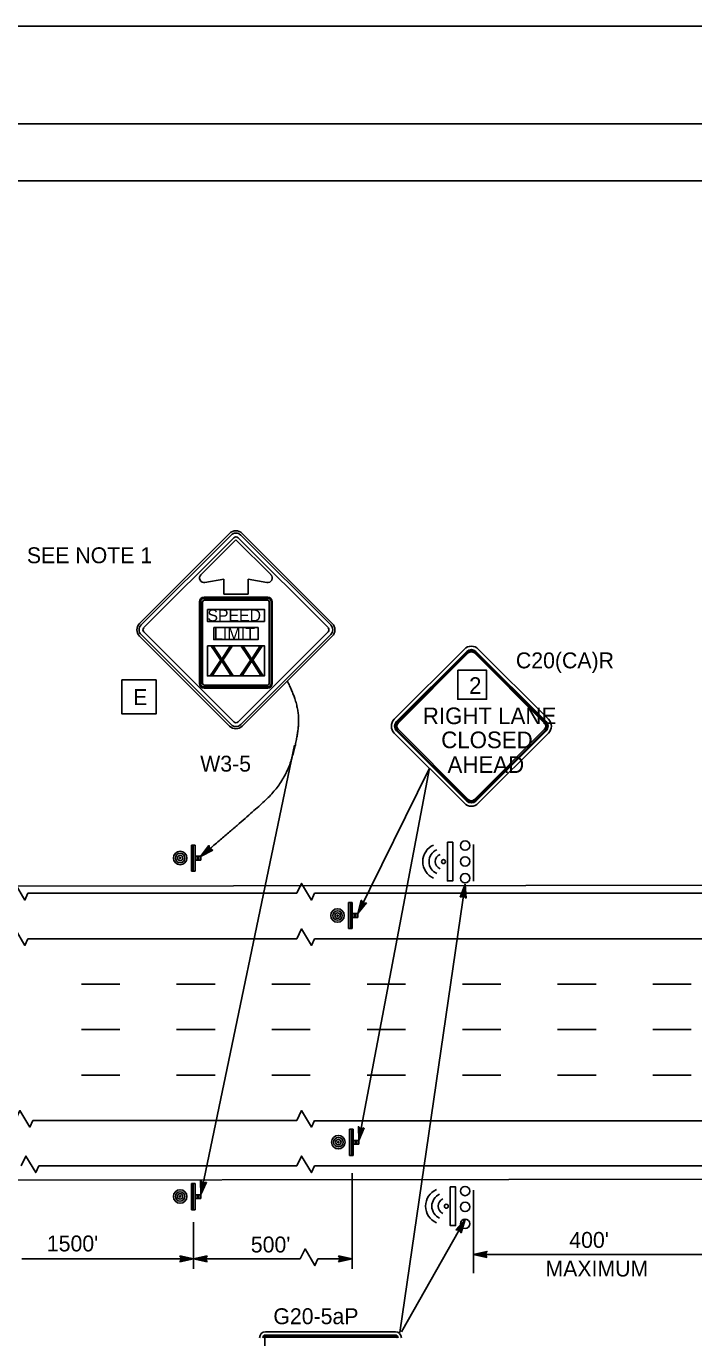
# Model space of a CAD drawing. Extents: x -893 to 867, y -474 to 712.
# Drawn here: x -609 to -315, y 135 to 712 of the extents above; entities that cross this region are included whole.
import ezdxf

# ---------------------------------------------------------------- set-up
doc = ezdxf.new("R2010")
doc.units = 0
for name, color, linetype in [('10 Sheet Format', 7, 'Continuous'), ('56 Stage 3 Anno', 7, 'Continuous'), ('57 Undefined', 7, 'Continuous'), ('60 Nongeo Data', 7, 'Continuous')]:
    doc.layers.add(name, color=color, linetype=linetype)

msp = doc.modelspace()

# ---------------------------------------------------------------- linework, layer by layer
at = {"layer": '10 Sheet Format'}
for p, q in [((836.54, 668.95), (-863.46, 668.95)), ((-813.45, 643.96), (811.55, 643.96))]:
    msp.add_line(p, q, dxfattribs=at)
for points in [[(-893.45, -474.04), (866.55, -474.04), (866.55, 711.96), (-893.45, 711.96)], [(-863.46, -431.05), (836.54, -431.05), (836.54, 668.95), (-863.46, 668.95)]]:
    msp.add_lwpolyline(points, close=True, dxfattribs=at)
at = {"layer": '56 Stage 3 Anno'}
for p, q in [((-558.46, 448.38), (-518.86, 487.97)), ((-557.28, 447.2), (-517.68, 486.8)), ((-516.74, 485.92), (-532.15, 470.51)), ((-501.38, 470.56), (-516.74, 485.92)), ((-515.79, 486.8), (-476.2, 447.2)), ((-514.61, 487.97), (-475.02, 448.38)), ((-530.37, 467.13), (-522.07, 468.59)), ((-522.07, 468.59), (-522.07, 461.92)), ((-511.4, 461.92), (-511.4, 468.59)), ((-511.4, 468.59), (-503.1, 467.13)), ((-501.32, 470.51), (-501.38, 470.56)), ((-522.07, 461.92), (-511.4, 461.92)), ((-532.24, 422.59), (-532.24, 458.59)), ((-531.4, 422.59), (-531.4, 458.59)), ((-530.74, 460.09), (-502.74, 460.09)), ((-530.74, 459.25), (-502.74, 459.25)), ((-502.07, 458.59), (-502.07, 422.59)), ((-501.24, 458.59), (-501.24, 422.59)), ((-517.68, 405.71), (-557.28, 445.31)), ((-476.2, 445.31), (-515.79, 405.71)), ((-518.86, 404.54), (-558.46, 444.13)), ((-475.02, 444.13), (-514.61, 404.54)), ((-502.74, 421.92), (-530.74, 421.92)), ((-502.74, 421.09), (-530.74, 421.09)), ((-532.18, 197.6), (-490.91, 395.47)), ((-431.6, 385.3), (-463.03, 321.29)), ((-431.6, 385.3), (-462.64, 221.47)), ((-415.84, 334.22), (-444.56, 136.91)), ((-465.56, 164.95), (-465.56, 207.1)), ((-412.13, 163.01), (-412.13, 190.72)), ((-535.37, 164.95), (-535.37, 185.51)), ((-415.84, 186.58), (-443.9, 137.22)), ((-535.37, 169.32), (-611, 169.32)), ((-488.43, 169.32), (-584.09, 169.32)), ((-540.57, 169.32), (-541.37, 170.66)), ((-541.37, 170.66), (-541.37, 170.66)), ((-541.37, 170.66), (-535.37, 169.32)), ((-535.37, 169.32), (-541.37, 167.99)), ((-541.37, 167.99), (-540.57, 169.32)), ((-541.37, 167.99), (-541.37, 167.99)), ((-541.16, 170.31), (-536.75, 169.32)), ((-536.77, 169.32), (-541.14, 168.35)), ((-538.14, 169.33), (-540.96, 168.7)), ((-540.92, 169.95), (-538.14, 169.33)), ((-540.75, 169.6), (-539.52, 169.33)), ((-539.52, 169.33), (-540.73, 169.06)), ((-535.37, 169.32), (-529.37, 170.65)), ((-535.37, 169.32), (-535.37, 169.32)), ((-529.37, 167.98), (-535.37, 169.32)), ((-535.37, 169.32), (-535.37, 169.32)), ((-529.59, 168.34), (-533.99, 169.32)), ((-533.98, 169.33), (-529.61, 170.29)), ((-532.61, 169.32), (-529.79, 169.95)), ((-529.83, 168.7), (-532.61, 169.32)), ((-531.23, 169.32), (-530.02, 169.59)), ((-530, 169.05), (-531.23, 169.32)), ((-529.37, 170.65), (-530.17, 169.32)), ((-530.17, 169.32), (-529.37, 167.98)), ((-529.37, 170.65), (-529.37, 170.65)), ((-529.37, 167.98), (-529.37, 167.98)), ((-465.56, 169.32), (-480.67, 169.32)), ((-470.76, 169.32), (-471.56, 170.66)), ((-471.56, 170.66), (-471.56, 170.66)), ((-471.56, 170.66), (-465.56, 169.32)), ((-465.56, 169.32), (-471.56, 167.99)), ((-471.56, 167.99), (-470.76, 169.32)), ((-471.56, 167.99), (-471.56, 167.99)), ((-471.34, 170.31), (-466.94, 169.32)), ((-466.95, 169.32), (-471.32, 168.35)), ((-468.32, 169.33), (-471.14, 168.7)), ((-471.11, 169.95), (-468.32, 169.33)), ((-470.93, 169.6), (-469.7, 169.33)), ((-469.7, 169.33), (-470.91, 169.06)), ((-465.56, 169.32), (-465.56, 169.32)), ((-305.21, 171.31), (-412.13, 171.31))]:
    msp.add_line(p, q, dxfattribs=at)
for points in [[(-526.9, 349.26), (-532.26, 346.46), (-528.59, 351.27), (-528.53, 350.87), (-531.22, 347.34), (-527.28, 349.39), (-527.67, 349.53), (-530.18, 348.21), (-528.46, 350.46), (-528.4, 350.06), (-529.14, 349.09), (-528.05, 349.66), (-528.35, 349.76), (-528.59, 351.27), (-528.35, 349.76)], [(-418, 328.56), (-415.84, 334.22), (-415.4, 328.18), (-415.71, 328.44), (-416.03, 332.86), (-417.62, 328.72), (-417.25, 328.87), (-416.23, 331.52), (-416.03, 328.7), (-416.34, 328.96), (-416.43, 330.18), (-416.87, 329.03), (-416.58, 329.15), (-415.4, 328.18), (-416.58, 329.15)], [(-459.24, 326.01), (-463.03, 321.29), (-461.6, 327.17), (-461.38, 326.83), (-462.43, 322.52), (-459.65, 325.98), (-460.05, 325.94), (-461.83, 323.73), (-461.16, 326.48), (-460.94, 326.14), (-461.23, 324.95), (-460.46, 325.91), (-460.77, 325.89), (-461.6, 327.17), (-460.77, 325.89)], [(-460.25, 227.03), (-462.64, 221.47), (-462.83, 227.52), (-462.53, 227.24), (-462.39, 222.81), (-460.63, 226.89), (-461.01, 226.75), (-462.13, 224.14), (-462.22, 226.97), (-461.92, 226.7), (-461.88, 225.48), (-461.39, 226.61), (-461.69, 226.5), (-462.83, 227.52), (-461.69, 226.5)], [(-529.68, 203.11), (-532.18, 197.6), (-532.25, 203.65), (-531.95, 203.37), (-531.9, 198.94), (-530.06, 202.98), (-530.45, 202.85), (-531.62, 200.26), (-531.65, 203.09), (-531.36, 202.82), (-531.34, 201.59), (-530.83, 202.71), (-531.13, 202.61), (-532.25, 203.65), (-531.13, 202.61)], [(-419.91, 182.09), (-415.84, 186.58), (-417.62, 180.8), (-417.82, 181.15), (-416.51, 185.38), (-419.5, 182.1), (-419.09, 182.11), (-417.19, 184.21), (-418.02, 181.51), (-418.22, 181.86), (-417.86, 183.03), (-418.69, 182.12), (-418.37, 182.13), (-417.62, 180.8), (-418.37, 182.13)], [(-406.23, 169.99), (-412.13, 171.31), (-406.23, 172.62), (-406.44, 172.27), (-410.76, 171.32), (-406.43, 170.34), (-406.64, 170.69), (-409.41, 171.31), (-406.65, 171.92), (-406.86, 171.57), (-408.05, 171.31), (-406.85, 171.04), (-407.01, 171.31), (-406.23, 172.62), (-407.01, 171.31)]]:
    msp.add_lwpolyline(points, close=True, dxfattribs=at)
msp.add_lwpolyline([(-488.43, 169.32), (-486.32, 173.67), (-481.95, 166.38), (-480.67, 169.32)], dxfattribs=at)
for centre, radius, start, end in [((-516.74, 485.85), 3, 45, 135), ((-516.74, 485.85), 1.33, 45, 135), ((-530.74, 469.09), 2, 135, 280.61966), ((-502.74, 469.09), 2, 259.38034, 45), ((-530.74, 458.59), 1.5, 90, 180), ((-530.74, 458.59), 0.667, 90, 180), ((-502.74, 458.59), 1.5, 0, 90), ((-502.74, 458.59), 0.667, 0, 90), ((-556.33, 446.25), 3, 135, 225), ((-556.33, 446.25), 1.33, 135, 225), ((-477.14, 446.25), 1.33, 315, 45), ((-477.14, 446.25), 3, 315, 45), ((-530.74, 422.59), 1.5, 180, 270), ((-530.74, 422.59), 0.667, 180, 270), ((-502.74, 422.59), 0.667, 270, 0), ((-502.74, 422.59), 1.5, 270, 0), ((-516.74, 406.66), 3, 225, 315), ((-516.74, 406.66), 1.33, 225, 315)]:
    msp.add_arc(centre, radius, start, end, dxfattribs=at)
for points in [[(-532.26, 346.46), (-513.29, 362.48), (-495.24, 378.98), (-488.96, 400.58), (-489.35, 414.33), (-494.11, 423.63)], [(-553.04, -81.07), (-557.9, -10.97), (-581.16, 67.72), (-614.67, 110.66), (-628.51, 129.23), (-645.25, 142.01)]]:
    msp.add_open_spline(points, degree=2, dxfattribs=at)
at = {"layer": '57 Undefined'}
for points in [[(-529.27, 455.25), (-504.2, 455.25), (-504.2, 449.92), (-529.27, 449.92)], [(-526.5, 447.25), (-506.97, 447.25), (-506.97, 441.92), (-526.5, 441.92)], [(-529.27, 439.25), (-504.2, 439.25), (-504.2, 425.92), (-529.27, 425.92)], [(-566.9, 424.21), (-566.9, 409.21), (-551.9, 409.21), (-551.9, 424.21)]]:
    msp.add_lwpolyline(points, close=True, dxfattribs=at)
at = {"layer": '60 Nongeo Data'}
for p, q in [((-559.16, 449.08), (-519.56, 488.68)), ((-513.91, 488.68), (-474.31, 449.08)), ((-532.74, 422.59), (-532.74, 458.59)), ((-530.74, 460.59), (-502.74, 460.59)), ((-500.74, 458.59), (-500.74, 422.59)), ((-519.56, 403.83), (-559.16, 443.43)), ((-474.31, 443.43), (-513.91, 403.83)), ((-502.74, 420.59), (-530.74, 420.59)), ((-534.66, 351.51), (-536.31, 351.51)), ((-536.31, 351.51), (-536.31, 339.95)), ((-535.49, 351.51), (-535.49, 339.95)), ((-534.66, 339.95), (-534.66, 351.51)), ((-534.66, 346.56), (-533.84, 346.56)), ((-533.84, 346.56), (-532.19, 346.56)), ((-533.84, 346.56), (-533.84, 344.91)), ((-533.01, 346.56), (-533.01, 344.91)), ((-532.19, 346.56), (-532.19, 344.91)), ((-412.13, 351.7), (-412.13, 335.62)), ((-534.66, 345.73), (-534.66, 345.73)), ((-533.84, 344.91), (-534.66, 344.91)), ((-532.19, 344.91), (-533.84, 344.91)), ((-534.66, 339.95), (-536.31, 339.95)), ((-608.31, 330.24), (-489.93, 330.24)), ((-482.16, 330.24), (-224.61, 330.24)), ((-465.53, 326.25), (-467.18, 326.25)), ((-467.18, 326.25), (-467.18, 314.69)), ((-466.36, 326.25), (-466.36, 314.69)), ((-465.53, 314.69), (-465.53, 326.25)), ((-465.53, 321.3), (-464.71, 321.3)), ((-465.53, 320.47), (-465.53, 320.47)), ((-464.71, 319.64), (-465.53, 319.64)), ((-464.71, 321.3), (-463.06, 321.3)), ((-464.71, 321.3), (-464.71, 319.64)), ((-463.06, 319.64), (-464.71, 319.64)), ((-463.88, 321.3), (-463.88, 319.64)), ((-463.06, 321.3), (-463.06, 319.64)), ((-465.53, 314.69), (-467.18, 314.69)), ((-608.31, 310.24), (-489.93, 310.24)), ((-482.16, 310.24), (-224.61, 310.24)), ((-584.74, 290.24), (-567.82, 290.24)), ((-542.82, 290.24), (-525.9, 290.24)), ((-500.9, 290.24), (-483.98, 290.24)), ((-458.98, 290.24), (-442.06, 290.24)), ((-417.06, 290.24), (-400.14, 290.24)), ((-375.14, 290.24), (-358.22, 290.24)), ((-333.22, 290.24), (-316.3, 290.24)), ((-584.74, 270.24), (-567.82, 270.24)), ((-542.82, 270.24), (-525.9, 270.24)), ((-500.9, 270.24), (-483.98, 270.24)), ((-458.98, 270.24), (-442.06, 270.24)), ((-417.06, 270.24), (-400.14, 270.24)), ((-375.14, 270.24), (-358.22, 270.24)), ((-333.22, 270.24), (-316.3, 270.24)), ((-584.74, 250.24), (-567.82, 250.24)), ((-542.82, 250.24), (-525.9, 250.24)), ((-500.9, 250.24), (-483.98, 250.24)), ((-458.98, 250.24), (-442.06, 250.24)), ((-417.06, 250.24), (-400.14, 250.24)), ((-375.14, 250.24), (-358.22, 250.24)), ((-333.22, 250.24), (-316.3, 250.24)), ((-606.13, 230.24), (-489.93, 230.24)), ((-482.16, 230.04), (-191.03, 230.04)), ((-465.09, 226.45), (-466.74, 226.45)), ((-466.74, 226.45), (-466.74, 214.89)), ((-465.91, 226.45), (-465.91, 214.89)), ((-465.09, 214.89), (-465.09, 226.45)), ((-465.09, 221.5), (-464.26, 221.5)), ((-465.09, 220.67), (-465.09, 220.67)), ((-464.26, 219.84), (-465.09, 219.84)), ((-464.26, 221.5), (-462.61, 221.5)), ((-464.26, 221.5), (-464.26, 219.84)), ((-462.61, 219.84), (-464.26, 219.84)), ((-463.44, 221.5), (-463.44, 219.84)), ((-462.61, 221.5), (-462.61, 219.84)), ((-465.09, 214.89), (-466.74, 214.89)), ((-603.55, 210.24), (-489.93, 210.24)), ((-482.16, 210.24), (-188.44, 210.24)), ((-534.66, 202.51), (-536.31, 202.51)), ((-536.31, 202.51), (-536.31, 190.95)), ((-535.49, 202.51), (-535.49, 190.95)), ((-534.66, 190.95), (-534.66, 202.51)), ((-534.66, 197.56), (-533.84, 197.56)), ((-534.66, 196.73), (-534.66, 196.73)), ((-533.84, 197.56), (-532.19, 197.56)), ((-533.84, 197.56), (-533.84, 195.91)), ((-533.01, 197.56), (-533.01, 195.91)), ((-532.19, 197.56), (-532.19, 195.91)), ((-412.13, 199.61), (-412.13, 183.54)), ((-534.66, 190.95), (-536.31, 190.95)), ((-533.84, 195.91), (-534.66, 195.91)), ((-532.19, 195.91), (-533.84, 195.91))]:
    msp.add_line(p, q, dxfattribs=at)
for points in [[(-416.16, 437.74), (-447.05, 406.86)], [(-415.14, 436.72), (-446.03, 405.84)], [(-414.8, 436.38), (-445.69, 405.5)], [(-414.46, 436.04), (-445.35, 405.16)], [(-380.86, 405.16), (-411.75, 436.04)], [(-380.52, 405.5), (-411.41, 436.38)], [(-380.19, 405.84), (-411.07, 436.72)], [(-379.17, 406.86), (-410.05, 437.74)], [(-447.05, 400.75), (-416.16, 369.86)], [(-446.03, 401.76), (-415.14, 370.88)], [(-445.69, 402.1), (-414.8, 371.22)], [(-445.35, 402.44), (-414.46, 371.56)], [(-411.75, 371.56), (-380.86, 402.44)], [(-411.41, 371.22), (-380.52, 402.1)], [(-411.07, 370.88), (-380.19, 401.76)], [(-410.05, 369.86), (-379.17, 400.75)], [(-270.48, 204.44), (-775.41, 203.86), (-775.41, 333.22), (769.32, 335), (769.32, 205.64), (-190.69, 204.53)], [(-616.07, 330.24), (-613.96, 334.59), (-609.59, 327.3), (-608.31, 330.24)], [(-489.93, 330.24), (-487.81, 334.59), (-483.44, 327.3), (-482.16, 330.24)], [(-616.07, 310.24), (-613.96, 314.59), (-609.59, 307.3), (-608.31, 310.24)], [(-489.93, 310.24), (-487.81, 314.59), (-483.44, 307.3), (-482.16, 310.24)], [(-613.89, 230.24), (-611.78, 234.59), (-607.4, 227.3), (-606.13, 230.24)], [(-489.93, 230.24), (-487.81, 234.59), (-483.44, 227.3), (-482.16, 230.24)], [(-611.31, 210.24), (-609.2, 214.59), (-604.82, 207.3), (-603.55, 210.24)], [(-489.93, 210.24), (-487.81, 214.59), (-483.44, 207.3), (-482.16, 210.24)], [(-503.94, 134.83), (-503.94, 110.95)], [(-446.53, 134.83), (-503.94, 134.83)], [(-446.53, 137.2), (-503.7, 137.2)], [(-446.53, 135.78), (-503.7, 135.78)], [(-446.53, 135.3), (-503.7, 135.3)]]:
    msp.add_lwpolyline(points, dxfattribs=at)
for points in [[(-419.13, 428.42), (-419.13, 415.65), (-406.37, 415.65), (-406.37, 428.42)], [(-423.61, 352.69), (-423.61, 335.7), (-421.32, 335.7), (-421.32, 352.69)], [(-422.37, 201), (-422.37, 184.01), (-420.08, 184.01), (-420.08, 201)]]:
    msp.add_lwpolyline(points, close=True, dxfattribs=at)
for centre, radius in [((-415.84, 351.28), 2.06), ((-541.29, 345.79), 2.97), ((-541.29, 345.79), 2.08), ((-541.29, 345.79), 1.19), ((-541.29, 345.79), 0.297), ((-425.37, 344.2), 0.865), ((-415.84, 344.28), 2.06), ((-415.84, 336.86), 2.06), ((-472.01, 320.46), 2.97), ((-472.01, 320.46), 2.08), ((-472.01, 320.46), 1.19), ((-472.01, 320.46), 0.297), ((-471.65, 220.68), 2.97), ((-471.65, 220.68), 2.08), ((-471.65, 220.68), 1.19), ((-471.65, 220.68), 0.297), ((-541.29, 196.79), 2.97), ((-541.29, 196.79), 2.08), ((-541.29, 196.79), 1.19), ((-541.29, 196.79), 0.297), ((-415.84, 199.19), 2.06), ((-424.13, 192.51), 0.865), ((-415.84, 192.19), 2.06), ((-415.84, 184.78), 2.06)]:
    msp.add_circle(centre, radius, dxfattribs=at)
for centre, radius, start, end in [((-516.74, 485.85), 4, 45, 135), ((-530.74, 458.59), 2, 90, 180), ((-502.74, 458.59), 2, 0, 90), ((-556.33, 446.25), 4, 135, 225), ((-477.14, 446.25), 4, 315, 45), ((-413.11, 434.69), 4.32, 45, 135), ((-413.11, 434.69), 2.88, 45, 135), ((-413.11, 434.69), 2.4, 45, 135), ((-413.11, 434.69), 1.92, 45, 135), ((-530.74, 422.59), 2, 180, 270), ((-502.74, 422.59), 2, 270, 0), ((-443.99, 403.8), 4.32, 135, 224.99989), ((-443.99, 403.8), 2.88, 135, 224.99989), ((-443.99, 403.8), 2.4, 135, 224.99989), ((-443.99, 403.8), 1.92, 135, 224.99989), ((-382.22, 403.8), 1.92, 315, 45), ((-382.22, 403.8), 2.4, 315, 45), ((-382.22, 403.8), 2.88, 315, 45), ((-382.22, 403.8), 4.32, 315, 45), ((-516.74, 406.66), 4, 225, 315), ((-413.11, 372.92), 4.32, 225, 315), ((-413.11, 372.92), 2.88, 225, 315), ((-413.11, 372.92), 2.4, 225, 315), ((-413.11, 372.92), 1.92, 225, 315), ((-426.47, 344.2), 8.01, 114.13731, 245.86269), ((-425.97, 344.2), 5.76, 114.13731, 245.86269), ((-425.47, 344.2), 3.51, 114.13731, 245.86269), ((-425.23, 192.51), 8.01, 114.13731, 245.86269), ((-424.73, 192.51), 5.76, 114.13731, 245.86269), ((-424.23, 192.51), 3.51, 114.13731, 245.86269), ((-503.7, 134.59), 2.62, 90, 180), ((-503.7, 134.59), 1.19, 90, 180), ((-503.7, 134.59), 0.714, 90, 180), ((-446.53, 134.59), 2.62, 0, 90), ((-446.53, 134.59), 1.19, 0, 90), ((-446.53, 134.59), 0.714, 0, 90), ((-446.53, 134.59), 0.238, 0, 90), ((-446.53, 134.59), 0.238, 0, 90)]:
    msp.add_arc(centre, radius, start, end, dxfattribs=at)

# ---------------------------------------------------------------- texts
at = {"layer": '56 Stage 3 Anno'}
for s, height, p in [('SPEED', 5.2, (-529.27, 449.99)), ('LIMIT', 5.333, (-526.5, 441.92)), ('X', 13.33, (-528.94, 425.95)), ('X', 13.33, (-515.79, 425.95))]:
    msp.add_text(s, height=height, dxfattribs=at).set_placement(p)
at = {"layer": '57 Undefined'}
for s, p in [('SEE NOTE 1', (-608.74, 475.56)), ('E', (-561.98, 413.12)), ('W3-5', (-532.45, 383.82)), ("1500'", (-599.95, 172.6)), ("500'", (-510.17, 172.15)), ("400'", (-370, 174.16)), ('MAXIMUM', (-380.49, 161.56)), ('G20-5aP', (-500.25, 140.57))]:
    msp.add_text(s, height=7, dxfattribs=at).set_placement(p)
at = {"layer": '60 Nongeo Data'}
for s, height, p in [('C20(CA)R', 7, (-393.5, 429.29)), ('2', 7.32, (-414.12, 418.05)), ('RIGHT LANE', 7.32, (-434.47, 404.72)), ('CLOSED', 7.32, (-426.37, 394.14)), ('AHEAD', 7.32, (-423.59, 383.24))]:
    msp.add_text(s, height=height, dxfattribs=at).set_placement(p)

doc.saveas('drawing.dxf')
